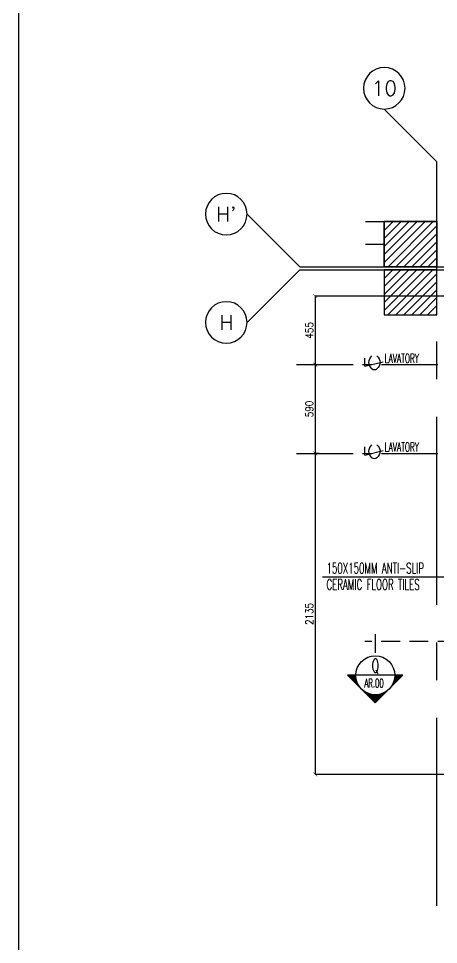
# Model space of a CAD drawing. Extents: x -202971 to -174093, y 166361 to 186286.
# Drawn here: x -202971 to -200181, y 173975 to 180131 of the extents above; entities that cross this region are included whole.
import ezdxf
from ezdxf.enums import TextEntityAlignment as Align

# ---------------------------------------------------------------- set-up
doc = ezdxf.new("R2010")
doc.units = 0
doc.header["$LTSCALE"] = 500
doc.header["$MEASUREMENT"] = 0
for name, pattern in [('CENTER2', [1.125, 0.75, -0.125, 0.125, -0.125]), ('CENTERX2', [4, 2.5, -0.5, 0.5, -0.5]), ('HIDDEN', [0.375, 0.25, -0.125])]:
    doc.linetypes.add(name, pattern=pattern)
doc.layers.get('0').update_dxf_attribs({"linetype": 'CONTINUOUS'})
doc.layers.get('DEFPOINTS').update_dxf_attribs({"linetype": 'CONTINUOUS'})
for name, color, linetype in [('ARCDIMR', 4, 'CONTINUOUS'), ('AX-CR', 2, 'CONTINUOUS'), ('AX-TXT', 2, 'CONTINUOUS'), ('AXES', 11, 'CENTERX2'), ('AXIS', 11, 'CENTER2'), ('COL', 5, 'CONTINUOUS'), ('Dimout', 4, 'CONTINUOUS'), ('ELE', 3, 'CONTINUOUS'), ('ELEV-MARK', 6, 'CONTINUOUS'), ('HAT', 8, 'CONTINUOUS'), ('TITLE', 1, 'CONTINUOUS'), ('TXT', 2, 'CONTINUOUS'), ('WALL', 6, 'CONTINUOUS')]:
    doc.layers.add(name, color=color, linetype=linetype)
doc.styles.add('DIM', font='simplex.shx', dxfattribs={"width": 0.85})
doc.styles.add('ROMANS', font='romans.shx', dxfattribs={"width": 0.6})
doc.dimstyles.new('DIM1-25', dxfattribs={"dimscale": 25, "dimtxt": 2, "dimasz": 1, "dimexe": 0.03, "dimexo": 0.03, "dimgap": 0.6, "dimtad": 1, "dimdec": 0, "dimdsep": 46, "dimtxsty": 'DIM', "dimblk1": 'ARCHTICK', "dimblk2": 'ARCHTICK', "dimsah": 1, "dimcen": 0.09, "dimdle": 0.03, "dimclrd": 256, "dimclrt": 2, "dimadec": 0, "dimazin": 0, "dimtfac": 1, "dimtdec": 0, "dimtix": 1, "dimtmove": 1, "dimatfit": 3, "dimldrblk": 'ARCHTICK', "dimfxl": 0, "dimtvp": 2, "dimtolj": 1, "dimtzin": 0, "dimarcsym": 0})

# ---------------------------------------------------------------- blocks, each defined once
blk = doc.blocks.new('A0-BOX')
at = {"layer": 'TITLE'}
blk.add_line((0, 79.7), (0, 0), dxfattribs=at)
blk = doc.blocks.new('_ARCHTICK')
at = {"color": 0, "linetype": 'ByBlock', "const_width": 0.15}
blk.add_lwpolyline([(-0.5, -0.5), (0.5, 0.5)], dxfattribs=at)
blk = doc.blocks.new('*D78')
at = {"layer": 'DEFPOINTS', "color": 0}
for p in [(-200972.8, 177240.3), (-200999.6, 175105.6), (-199996.5, 175105.6)]:
    blk.add_point(p, dxfattribs=at)
at = {"layer": 'Dimout', "color": 0, "lineweight": -2}
for p, q in [((-200973.5, 177240.3), (-201000.4, 177240.3)), ((-199997.2, 175105.6), (-201000.4, 175105.6))]:
    blk.add_line(p, q, dxfattribs=at)
at = {"layer": 'Dimout', "lineweight": -2}
blk.add_line((-200999.6, 177241.1), (-200999.6, 175104.8), dxfattribs=at)
at = {"layer": 'Dimout', "lineweight": -2, "xscale": 25, "yscale": 25, "zscale": 25}
for p, rotation in [((-200999.6, 177240.3), 90), ((-200999.6, 175105.6), 270)]:
    blk.add_blockref('_ARCHTICK', p, dxfattribs=dict(at, rotation=rotation))
at = {"layer": 'Dimout', "color": 2, "insert": (-201039.6, 176172.9), "char_height": 50, "attachment_point": 5, "rotation": 90, "style": 'DIM'}
blk.add_mtext('\\A1;2135', dxfattribs=at)
blk = doc.blocks.new('*X5')
at = {"color": 0}
for p, q in [((14608, 7877), (14819, 8088)), ((14625, 7890), (14821, 8086)), ((14637, 7899), (14823, 8084)), ((14647, 7905), (14825, 8082)), ((14656, 7910), (14826, 8081)), ((14664, 7915), (14828, 8079)), ((14671, 7919), (14830, 8077)), ((14678, 7922), (14832, 8075)), ((14685, 7925), (14833, 8073)), ((14691, 7928), (14835, 8072)), ((14697, 7930), (14837, 8070)), ((14703, 7933), (14839, 8068)), ((14709, 7935), (14841, 8066)), ((14714, 7937), (14842, 8065)), ((14719, 7938), (14844, 8063)), ((14725, 7940), (14846, 8061)), ((14730, 7941), (14848, 8059)), ((14734, 7943), (14849, 8058)), ((14739, 7944), (14851, 8056)), ((14744, 7945), (14853, 8054)), ((14749, 7946), (14855, 8052)), ((14753, 7947), (14856, 8051)), ((14757, 7948), (14858, 8049)), ((14762, 7949), (14860, 8047)), ((14766, 7950), (14862, 8045)), ((14770, 7950), (14863, 8043)), ((14774, 7951), (14865, 8042)), ((14778, 7951), (14867, 8040)), ((14782, 7952), (14869, 8038)), ((14786, 7952), (14871, 8036)), ((14790, 7953), (14872, 8035)), ((14794, 7953), (14874, 8033)), ((14798, 7953), (14876, 8031)), ((14802, 7953), (14878, 8029)), ((14805, 7954), (14879, 8028)), ((14809, 7954), (14881, 8026)), ((14813, 7954), (14883, 8024)), ((14816, 7954), (14885, 8022)), ((14820, 7954), (14886, 8020)), ((14823, 7954), (14888, 8019)), ((14827, 7954), (14890, 8017)), ((14830, 7954), (14892, 8015)), ((14834, 7953), (14894, 8013)), ((14837, 7953), (14895, 8012)), ((14840, 7953), (14897, 8010)), ((14844, 7953), (14899, 8008)), ((14847, 7953), (14901, 8006)), ((14850, 7952), (14902, 8005)), ((14853, 7952), (14904, 8003)), ((14856, 7952), (14906, 8001)), ((14860, 7951), (14908, 7999)), ((14863, 7951), (14909, 7997)), ((14866, 7950), (14911, 7996)), ((14869, 7950), (14913, 7994)), ((14872, 7949), (14915, 7992)), ((14875, 7949), (14917, 7990)), ((14878, 7948), (14918, 7989)), ((14881, 7948), (14920, 7987)), ((14884, 7947), (14922, 7985)), ((14887, 7947), (14924, 7983)), ((14890, 7946), (14925, 7982)), ((14893, 7945), (14927, 7980)), ((14895, 7945), (14929, 7978)), ((14898, 7944), (14931, 7976)), ((14901, 7943), (14932, 7974)), ((14904, 7942), (14934, 7973)), ((14907, 7942), (14936, 7971)), ((14909, 7941), (14938, 7969)), ((14912, 7940), (14939, 7967)), ((14915, 7939), (14941, 7966)), ((14917, 7938), (14943, 7964)), ((14920, 7937), (14945, 7962)), ((14923, 7937), (14947, 7960)), ((14925, 7936), (14948, 7959)), ((14928, 7935), (14950, 7957)), ((14931, 7934), (14952, 7955)), ((14933, 7933), (14954, 7953)), ((14936, 7932), (14955, 7952)), ((14938, 7931), (14957, 7950)), ((14941, 7930), (14959, 7948)), ((14943, 7929), (14961, 7946)), ((14946, 7928), (14962, 7944)), ((14948, 7927), (14964, 7943)), ((14951, 7926), (14966, 7941)), ((14953, 7925), (14968, 7939)), ((14956, 7923), (14970, 7937)), ((14958, 7922), (14971, 7936)), ((14960, 7921), (14973, 7934)), ((14963, 7920), (14975, 7932)), ((14965, 7919), (14977, 7930)), ((14967, 7918), (14978, 7929)), ((14970, 7916), (14980, 7927)), ((14972, 7915), (14982, 7925)), ((14974, 7914), (14984, 7923)), ((14977, 7913), (14985, 7921)), ((14979, 7911), (14987, 7920)), ((14981, 7910), (14989, 7918)), ((14983, 7909), (14991, 7916)), ((14986, 7908), (14993, 7914)), ((14988, 7906), (14994, 7913)), ((14990, 7905), (14996, 7911)), ((14992, 7903), (14998, 7909)), ((14994, 7902), (15000, 7907)), ((14997, 7901), (15001, 7906)), ((14999, 7899), (15003, 7904)), ((15001, 7898), (15005, 7902)), ((15003, 7896), (15007, 7900)), ((15005, 7895), (15008, 7898)), ((15007, 7894), (15010, 7897)), ((15009, 7892), (15012, 7895)), ((15011, 7891), (15014, 7893)), ((15013, 7889), (15016, 7891)), ((15015, 7888), (15017, 7890)), ((15017, 7886), (15019, 7888)), ((15019, 7884), (15021, 7886)), ((15021, 7883), (15023, 7884)), ((15023, 7881), (15024, 7883)), ((15025, 7880), (15026, 7881)), ((15027, 7878), (15028, 7879)), ((15029, 7877), (15030, 7877)), ((15031, 7875), (15031, 7875)), ((15033, 7873), (15033, 7874)), ((15035, 7872), (15035, 7872)), ((15036, 7870), (15037, 7870)), ((15038, 7868), (15038, 7868)), ((15040, 7867), (15040, 7867)), ((15042, 7865), (15042, 7865)), ((15044, 7863), (15044, 7863)), ((15046, 7861), (15046, 7861)), ((15047, 7860), (15047, 7860)), ((15051, 7856), (15051, 7856)), ((15053, 7854), (15053, 7854)), ((15054, 7852), (15054, 7853)), ((15056, 7851), (15056, 7851)), ((15058, 7849), (15058, 7849)), ((14360, 7629), (14571, 7839)), ((14364, 7629), (14557, 7822)), ((14368, 7629), (14549, 7810)), ((14371, 7629), (14542, 7800)), ((14375, 7629), (14537, 7791)), ((14378, 7629), (14533, 7783)), ((14382, 7629), (14529, 7776)), ((14385, 7629), (14525, 7769)), ((14389, 7629), (14522, 7762)), ((14392, 7629), (14519, 7756)), ((14396, 7629), (14517, 7750)), ((14399, 7629), (14515, 7744)), ((14403, 7629), (14513, 7739)), ((14406, 7629), (14511, 7733)), ((14410, 7629), (14509, 7728)), ((14413, 7629), (14507, 7723)), ((14417, 7629), (14506, 7718)), ((14421, 7629), (14505, 7713)), ((14424, 7629), (14503, 7708)), ((14428, 7629), (14502, 7703)), ((14431, 7629), (14501, 7699)), ((14435, 7629), (14500, 7694)), ((15059, 7847), (15060, 7847)), ((15061, 7845), (15061, 7845)), ((15063, 7843), (15063, 7844)), ((15064, 7841), (15065, 7842)), ((15066, 7839), (15067, 7840)), ((15068, 7837), (15069, 7838)), ((15069, 7836), (15070, 7837)), ((15071, 7834), (15072, 7835)), ((15072, 7832), (15074, 7833)), ((15074, 7830), (15076, 7831)), ((15076, 7828), (15077, 7830)), ((15077, 7826), (15079, 7828)), ((15079, 7824), (15081, 7826)), ((15080, 7822), (15083, 7824)), ((15082, 7820), (15084, 7822)), ((15083, 7818), (15086, 7821)), ((15085, 7815), (15088, 7819)), ((15086, 7813), (15090, 7817)), ((15087, 7811), (15092, 7815)), ((15089, 7809), (15093, 7814)), ((15090, 7807), (15095, 7812)), ((15092, 7805), (15097, 7810)), ((15093, 7803), (15099, 7808)), ((15094, 7801), (15100, 7807)), ((15096, 7798), (15102, 7805)), ((15097, 7796), (15104, 7803)), ((15098, 7794), (15106, 7801)), ((15100, 7792), (15107, 7799)), ((15101, 7790), (15109, 7798)), ((15102, 7787), (15111, 7796)), ((15104, 7785), (15113, 7794)), ((15105, 7783), (15115, 7792)), ((15106, 7780), (15116, 7791)), ((15107, 7778), (15118, 7789)), ((15108, 7776), (15120, 7787)), ((15110, 7773), (15122, 7785)), ((15111, 7771), (15123, 7784)), ((15112, 7769), (15125, 7782)), ((15113, 7766), (15127, 7780)), ((15114, 7764), (15129, 7778)), ((15115, 7761), (15130, 7777)), ((15116, 7759), (15132, 7775)), ((15117, 7756), (15134, 7773)), ((15118, 7754), (15136, 7771)), ((15119, 7751), (15137, 7769)), ((15121, 7749), (15139, 7768)), ((15122, 7746), (15141, 7766)), ((15122, 7744), (15143, 7764)), ((15123, 7741), (15145, 7762)), ((15124, 7739), (15146, 7761)), ((15125, 7736), (15148, 7759)), ((15126, 7733), (15150, 7757)), ((15127, 7731), (15152, 7755)), ((15128, 7728), (15153, 7754)), ((15129, 7725), (15155, 7752)), ((15130, 7723), (15157, 7750)), ((15130, 7720), (15159, 7748)), ((15131, 7717), (15160, 7746)), ((15132, 7714), (15162, 7745)), ((15133, 7712), (15164, 7743)), ((15133, 7709), (15166, 7741)), ((15134, 7706), (15168, 7739)), ((15135, 7703), (15169, 7738)), ((15136, 7700), (15171, 7736)), ((15136, 7697), (15173, 7734)), ((15137, 7695), (15175, 7732)), ((15137, 7692), (15176, 7731)), ((15138, 7689), (15178, 7729)), ((15139, 7686), (15180, 7727)), ((15139, 7683), (15182, 7725)), ((15140, 7680), (15183, 7723)), ((15140, 7676), (15185, 7722)), ((15140, 7673), (15187, 7720)), ((15141, 7670), (15189, 7718)), ((15141, 7667), (15191, 7716)), ((15142, 7664), (15192, 7715)), ((15142, 7661), (15194, 7713)), ((15142, 7658), (15196, 7711)), ((15143, 7654), (15198, 7709)), ((15143, 7651), (15199, 7708)), ((15143, 7648), (15201, 7706)), ((15143, 7644), (15203, 7704)), ((15143, 7641), (15205, 7702)), ((15143, 7637), (15206, 7700)), ((15143, 7634), (15208, 7699)), ((15144, 7631), (15210, 7697)), ((15145, 7629), (15212, 7695)), ((14438, 7629), (14499, 7690)), ((14442, 7629), (14499, 7686)), ((14445, 7629), (14498, 7681)), ((14449, 7629), (14497, 7677)), ((14452, 7629), (14497, 7673)), ((14456, 7629), (14496, 7669)), ((14459, 7629), (14496, 7665)), ((14463, 7629), (14495, 7661)), ((14466, 7629), (14495, 7657)), ((14470, 7629), (14494, 7653)), ((14474, 7629), (14494, 7649)), ((14477, 7629), (14494, 7646)), ((14481, 7629), (14494, 7642)), ((14484, 7629), (14494, 7638)), ((14488, 7629), (14494, 7635)), ((14491, 7629), (14494, 7631)), ((15149, 7629), (15214, 7693)), ((15152, 7629), (15215, 7692)), ((15156, 7629), (15217, 7690)), ((15159, 7629), (15219, 7688)), ((15163, 7629), (15221, 7686)), ((15167, 7629), (15222, 7685)), ((15170, 7629), (15224, 7683)), ((15174, 7629), (15226, 7681)), ((15177, 7629), (15228, 7679)), ((15181, 7629), (15229, 7678)), ((15184, 7629), (15231, 7676)), ((15188, 7629), (15233, 7674)), ((15191, 7629), (15235, 7672)), ((15195, 7629), (15236, 7670)), ((15198, 7629), (15238, 7669)), ((15202, 7629), (15240, 7667)), ((15205, 7629), (15242, 7665)), ((15209, 7629), (15244, 7663)), ((15212, 7629), (15245, 7662)), ((15216, 7629), (15247, 7660)), ((15220, 7629), (15249, 7658)), ((15223, 7629), (15251, 7656)), ((15227, 7629), (15252, 7655)), ((15230, 7629), (15254, 7653)), ((15234, 7629), (15256, 7651)), ((15237, 7629), (15258, 7649)), ((15241, 7629), (15259, 7647)), ((15244, 7629), (15261, 7646)), ((15248, 7629), (15263, 7644)), ((15251, 7629), (15265, 7642)), ((15255, 7629), (15267, 7640)), ((15258, 7629), (15268, 7639)), ((15262, 7629), (15270, 7637)), ((15266, 7629), (15272, 7635)), ((15269, 7629), (15274, 7633)), ((15273, 7629), (15275, 7632)), ((15276, 7629), (15277, 7630))]:
    blk.add_line(p, q, dxfattribs=at)
blk = doc.blocks.new('*D77')
at = {"layer": 'DEFPOINTS', "color": 0}
for p in [(-201003.9, 177830.3), (-200999.6, 177240.3), (-200972.8, 177240.3)]:
    blk.add_point(p, dxfattribs=at)
at = {"layer": 'Dimout', "color": 0, "lineweight": -2}
for p, q in [((-201003.2, 177830.3), (-200998.9, 177830.3)), ((-200973.5, 177240.3), (-201000.4, 177240.3))]:
    blk.add_line(p, q, dxfattribs=at)
at = {"layer": 'Dimout', "lineweight": -2}
blk.add_line((-200999.6, 177831.1), (-200999.6, 177239.6), dxfattribs=at)
at = {"layer": 'Dimout', "lineweight": -2, "xscale": 25, "yscale": 25, "zscale": 25}
for p, rotation in [((-200999.6, 177830.3), 90), ((-200999.6, 177240.3), 270)]:
    blk.add_blockref('_ARCHTICK', p, dxfattribs=dict(at, rotation=rotation))
at = {"layer": 'Dimout', "color": 2, "insert": (-201039.6, 177535.3), "char_height": 50, "attachment_point": 5, "rotation": 90, "style": 'DIM'}
blk.add_mtext('\\A1;590', dxfattribs=at)
blk = doc.blocks.new('*D76')
at = {"layer": 'DEFPOINTS', "color": 0}
for p in [(-199796.5, 178285.6), (-201003.9, 177830.3), (-200999.6, 177830.3)]:
    blk.add_point(p, dxfattribs=at)
at = {"layer": 'Dimout', "color": 0, "lineweight": -2}
for p, q in [((-199797.2, 178285.6), (-201000.4, 178285.6)), ((-201003.2, 177830.3), (-200998.9, 177830.3))]:
    blk.add_line(p, q, dxfattribs=at)
at = {"layer": 'Dimout', "lineweight": -2}
blk.add_line((-200999.6, 178286.3), (-200999.6, 177829.6), dxfattribs=at)
at = {"layer": 'Dimout', "lineweight": -2, "xscale": 25, "yscale": 25, "zscale": 25}
for p, rotation in [((-200999.6, 178285.6), 90), ((-200999.6, 177830.3), 270)]:
    blk.add_blockref('_ARCHTICK', p, dxfattribs=dict(at, rotation=rotation))
at = {"layer": 'Dimout', "color": 2, "insert": (-201039.6, 178057.9), "char_height": 50, "attachment_point": 5, "rotation": 90, "style": 'DIM'}
blk.add_mtext('\\A1;455', dxfattribs=at)
blk = doc.blocks.new('SCNTR', base_point=(3632.66, 549.66))
for q in [(3633.89, 554.57), (3636.1, 543.44)]:
    blk.add_line((3631.12, 543.44), q)
for centre, radius, start, end in [((3630.8, 549.38), 1.99, 133.3084, 182.4789), ((3633.47, 547.5), 5.23, 39.4883, 140.5117), ((3630.8, 549.21), 1.99, 177.5211, 226.6916), ((3633.47, 551.09), 5.23, 219.4883, 320.5117)]:
    blk.add_arc(centre, radius, start, end)
blk = doc.blocks.new('AXU')
at = {"layer": 'AX-CR'}
blk.add_circle((0, 350), 350, dxfattribs=at)
at = {"layer": 'AX-TXT', "style": 'ROMANS'}
blk.add_attdef('AX', text='', height=250, dxfattribs=at).set_placement((0, 350), align=Align.MIDDLE)
blk = doc.blocks.new('C7')
at = {"layer": 'HAT'}
h = blk.add_hatch(dxfattribs=at)
h.set_pattern_fill('ANSI31', color=256, scale=300, style=0)
h.set_pattern_definition([(45, (-248876.182, -51411.005), (-26.5165043, 26.5165043), [])])
h.paths.add_polyline_path([(350, 300), (250, 300), (0, 300), (0, 0), (350, 0)])
at = {"layer": 'COL'}
blk.add_lwpolyline([(0, 300), (0, 0), (350, 0), (350, 300)], close=True, dxfattribs=at)

msp = doc.modelspace()

# ---------------------------------------------------------------- linework, layer by layer
at = {"layer": 'AXES'}
for p, q in [((-200191.5, 179179.1), (-200541.5, 179529.1)), ((-200191.5, 174232.8), (-200191.5, 179179.1)), ((-201102.8, 178480.6), (-201452.8, 178830.6)), ((-201102.8, 178460.6), (-201452.8, 178110.6)), ((-201102.8, 178480.6), (-196838.5, 178480.6)), ((-201102.8, 178460.6), (-196838.5, 178460.6))]:
    msp.add_line(p, q, dxfattribs=at)
at = {"layer": 'AXIS'}
for p, q in [((-201123.3, 177830.3), (-199787.3, 177830.3)), ((-201123.3, 177240.3), (-199787.3, 177240.3))]:
    msp.add_line(p, q, dxfattribs=at)
at = {"layer": 'ELE'}
msp.add_line((-200951.7, 176419.9), (-199166.2, 176419.9), dxfattribs=at)
at = {"layer": 'ELEV-MARK', "color": 6, "linetype": 'HIDDEN'}
for p, q in [((-199124.2, 175989.4), (-200669.5, 175989.4)), ((-200601, 176038.3), (-200601, 175894.9))]:
    msp.add_line(p, q, dxfattribs=at)
at = {"layer": 'ELEV-MARK', "color": 6}
for p, q in [((-200731, 175764.9), (-200784.9, 175764.9)), ((-200784.9, 175764.9), (-200601, 175581)), ((-200471, 175764.9), (-200731, 175764.9)), ((-200417.2, 175764.9), (-200601, 175581)), ((-200417.2, 175764.9), (-200471, 175764.9))]:
    msp.add_line(p, q, dxfattribs=at)
msp.add_circle((-200601, 175764.9), 130, dxfattribs=at)
at = {"layer": 'WALL'}
for p, q in [((-200666.5, 178780.6), (-200541.5, 178780.6)), ((-200666.5, 178630.6), (-200541.5, 178630.6))]:
    msp.add_line(p, q, dxfattribs=at)
at = {"layer": 'WALL', "linetype": 'ByBlock', "ltscale": 0.3}
for points in [[(-200541.5, 178780.6), (-200191.5, 178780.6), (-200191.5, 178480.6), (-200541.5, 178480.6)], [(-200191.5, 178460.6), (-200541.5, 178460.6), (-200541.5, 178160.6), (-200191.5, 178160.6)]]:
    msp.add_lwpolyline(points, close=True, dxfattribs=at)

# ---------------------------------------------------------------- block references
at = {"xscale": 250, "yscale": 250, "zscale": 250}
msp.add_blockref('A0-BOX', (-202970.6, 166361.3), dxfattribs=at)
at = {"layer": 'ARCDIMR', "xscale": -10.75199999992037, "yscale": 10.75199999992037, "zscale": 10.752, "rotation": 270}
for p in [(-200602.6, 177835.8), (-200602.6, 177245.7)]:
    msp.add_blockref('SCNTR', p, dxfattribs=at)
at = {"layer": 'AXES'}
ref = msp.add_blockref('AXU', (-200541.5, 179805.1), dxfattribs=dict(at, xscale=-0.3942857142857143, yscale=0.3942857142857143, zscale=0.3942857142857143, rotation=180))
ref.add_attrib('AX', '10', dxfattribs={"layer": 'AX-TXT', "color": 6, "height": 98.57, "style": 'ROMANS'}).set_placement((-200541.5, 179667.1), align=Align.MIDDLE)
ref = msp.add_blockref('AXU', (-201590.8, 178968.6), dxfattribs=dict(at, xscale=-0.3942857142857143, yscale=0.3942857142857143, zscale=0.3942857142857143, rotation=180))
ref.add_attrib('AX', "H'", dxfattribs={"layer": 'AX-TXT', "color": 6, "height": 98.57, "style": 'ROMANS'}).set_placement((-201590.8, 178830.6), align=Align.MIDDLE)
ref = msp.add_blockref('AXU', (-201590.8, 178248.6), dxfattribs=dict(at, xscale=-0.3942857142857143, yscale=0.3942857142857143, zscale=0.3942857142857143, rotation=180))
ref.add_attrib('AX', 'H', dxfattribs={"layer": 'AX-TXT', "color": 6, "height": 98.6, "style": 'ROMANS'}).set_placement((-201590.8, 178110.6), align=Align.MIDDLE)
at = {"layer": 'COL', "linetype": 'ByBlock'}
for p in [(-200541.5, 178480.6), (-200541.5, 178160.6)]:
    msp.add_blockref('C7', p, dxfattribs=at)
at = {"layer": 'ELEV-MARK', "color": 11, "xscale": 0.4000000000232831, "yscale": 0.4000000000232831, "zscale": 0.4, "rotation": 180}
msp.add_blockref('*X5', (-194673.6, 178816.4), dxfattribs=at)

# ---------------------------------------------------------------- texts
at = {"layer": 'ELEV-MARK', "color": 6, "style": 'ROMANS', "width": 0.6}
msp.add_attdef('Q', text='1', height=90, dxfattribs=at).set_placement((-200600.1, 175824.7), align=Align.MIDDLE)
at = {"layer": 'ELEV-MARK', "color": 2, "style": 'ROMANS', "width": 0.6}
msp.add_attdef('AR.00', text='S-00', height=56, dxfattribs=at).set_placement((-200609.3, 175712.6), align=Align.MIDDLE)
at = {"layer": 'TXT', "style": 'ROMANS', "width": 0.6}
for s, height, p in [('LAVATORY', 60, (-200538.7, 177842.5)), ('LAVATORY', 60, (-200538.7, 177252.5)), ('150X150MM ANTI-SLIP', 70, (-200925.1, 176441.8)), ('CERAMIC FLOOR TILES', 70, (-200925.1, 176333.8))]:
    msp.add_text(s, height=height, dxfattribs=at).set_placement(p)

# ---------------------------------------------------------------- dimensions: what is measured, and where the dimension line sits
at = {"layer": 'Dimout'}
for base, p1, p2, picture, middle in [((-200999.6, 177830.3), (-199796.5, 178285.6), (-201003.9, 177830.3), '*D76', (-201039.6, 178057.9)), ((-200999.6, 177240.3), (-201003.9, 177830.3), (-200972.8, 177240.3), '*D77', (-201039.6, 177535.3)), ((-200999.6, 175105.6), (-200972.8, 177240.3), (-199996.5, 175105.6), '*D78', (-201039.6, 176172.9))]:
    dim = msp.add_linear_dim(base=base, p1=p1, p2=p2, angle=90, dimstyle='DIM1-25', dxfattribs=at)
    dim.commit()
    dim.dimension.update_dxf_attribs({"geometry": picture, "text_midpoint": middle})

doc.saveas('drawing.dxf')
